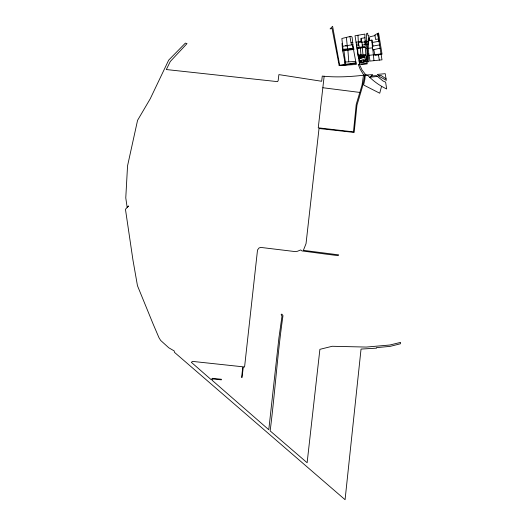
<?xml version="1.0" encoding="UTF-8"?>
<svg xmlns="http://www.w3.org/2000/svg" width="526" height="526" viewBox="0 0 526 526"><rect width="100%" height="100%" fill="white"/><g stroke="black" fill="none" stroke-linecap="round" stroke-linejoin="round"><path stroke-width="0.79" d="M364.906 37.819L364.88 34.098L355.03 35.755L358.042 55.151L360.948 54.855L360.336 47.879L365.3 47.32L366.247 60.003L365.55 60.128L365.899 61.752M367.155 53.737L366.26 41.048L366.681 33.447L367.641 33.223L367.898 35.406L368.89 35.459C367.233 43.566 368.167 51.916 366.247 60.003M373.947 60.668L370.021 61.075C368.805 53.271 366.569 44.243 369.942 36.741L375.051 35.59L374.999 34.801L378.575 33.026L382.04 54.165L374.953 55.48L373.789 49.641L372.888 49.852L373.947 60.668L381.994 59.832L377.688 33.473L378.93 41.304L372.046 42.507L372.461 47.859L372.888 49.852L380.015 48.208M353.281 48.254L352.078 37.076L350.954 36.274L341.861 38.49L343.051 49.339L353.281 48.254L356.286 64.461L339.165 65.559L332.051 28.443L330.091 28.91L332.603 26.3L339.684 65.204L356.017 62.745M324.154 76.244L318.256 127.825L353.459 131.881L356.22 104.411L362.046 85.067L363.551 74.751L360.165 69.189L358.259 64.35L359.37 64.284L362 69.919L365.169 74.061L362.072 88.006L356.957 105.161L354.149 132.44L319.026 128.508L306.033 243.65L303.384 250.356L338.678 254.873L338.146 255.643L324.772 253.959L301.963 250.922L300.708 249.929L297.394 251.296L294.882 251.56L260.718 247.411L259.035 247.976L257.516 249.988L244.57 367.017L243.308 366.878L242.052 377.51L241.612 377.464L242.821 366.793L192.654 361.408L191.313 362.289L211.373 379.818L212.215 378.312L221.42 379.285L221.354 379.838L212.885 378.963L212.208 380.357L268.786 429.716L278.911 337.935L281.982 316.225L281.167 314.509L281.844 314.094L282.988 315.646C277.432 353.794 275.026 392.56 270.154 430.899L307.125 462.742L319.893 349.336L332.208 346.279L366.313 347.068L389.799 345.017L400.549 342.406L400.424 343.78L390.174 346.364L376.57 347.64L376.544 348.153L361.04 349.073L345.076 499.7L174.448 352.328L174.205 350.927L168.774 347.778L160.66 340.434L158.964 337.679L153.184 324.161L137.464 285.71L132.946 260.002L125.451 209.276L128.522 206.008L127.134 207.231L125.773 197.888L127.548 165.835L137.569 120.322L150.245 98.763L168.662 60.155L185.376 43.112L186.993 43.619L170.306 61.47L166.328 69.544L277.518 81.642L278.149 80.721L278.879 74.613L321.675 81.274L322.267 76.086C336.462 77.572 350.809 76.77 364.919 75.073M367.372 55.342L366.846 59.879L367.385 61.989L368.91 61.621L367.917 53.139L367.372 55.342L368.147 55.329M360.948 54.855L360.889 55.204L362.072 55.164M381.554 86.317L379.733 93.214L363.611 85.002L364.853 79.446L365.3 74.685L368.029 75.626C373.302 81.057 379.713 85.738 386.649 88.953L385.63 82.135L383.086 81.057L376.498 75.599L371.31 76.027M369.732 77.539L372.743 74.639L366.227 75.001M368.535 41.1L369.804 40.456L371.836 40.318L371.829 39.864L373.065 46.058L379.502 44.907M366.379 42.218L367.865 41.607M361.217 64.198L366.997 63.521L367.095 63.935L359.62 64.271L358.068 55.342L365.774 54.974L362.993 55.118L362.289 47.649M359.205 58.544L364.761 57.367M359.784 61.272L361.033 61.003L361.296 62.252M364.091 60.358L365.34 60.096M359.383 63.133L366.537 61.621L366.997 63.521M369.048 38.786L369.627 38.668L369.804 40.456M357.121 49.319L357.66 49.214L358.042 55.151M352.933 48.28L352.979 46.571M356.871 47.748L365.228 46.321L365.011 37.806L361.112 38.359L361.158 41.62L355.997 42.159M372.454 46.176L373.065 46.058M378.556 38.917L375.518 39.457L375.051 35.59M362.256 45.085L367.937 44.145M356.095 63.232L344.306 65.185L339.165 65.559M342.715 46.262L352.88 44.684M368.811 55.368L380.975 53.922M356.595 45.94L358.87 45.604L359.245 47.281M355.813 61.43L348.791 61.838L347.85 49.444L342.538 50.055L342.702 50.858L353.978 49.424L353.88 48.754L342.538 50.055L341.999 43.421L342.485 43.5M366.26 41.048L365.116 41.186L365.175 44.605M360.336 47.879L356.957 48.293L365.3 47.32M368.483 48.274L372.461 47.859M370.067 77.217L377.188 76.474M349.895 36.531L351.033 42.665L352.907 42.481M358.87 45.604L358.482 42.205L365.129 41.988M356.306 44.21L358.495 44.052L357.943 35.249M343.965 50.7L345.372 62.029L348.791 61.838M378.411 75.507L380.903 75.382L386.051 78.808L386.347 80.373L379.285 76.388L377.326 74.416L385.223 73.666L386.051 78.808M366.773 48.333L367.819 48.359M359.988 92.451L322.865 87.737M345.503 45.815L347.259 46.025L347.594 48.694M351.033 42.665L351.526 44.888M363.045 55.493L363.446 57.4M364.354 61.601L363.933 59.694L359.153 60.707L359.56 62.62L365.603 61.338L364.433 55.789L358.877 56.966L360.047 62.515M362.085 55.69L362.493 57.604M362.979 59.898L363.381 61.812M361.132 55.894L361.533 57.807M360.178 56.098L360.58 58.011M361.066 60.299L361.474 62.213M359.219 56.302L359.626 58.208M360.113 60.503L360.514 62.416M342.702 50.858L344.898 61.864L344.471 61.963L344.8 64.442M379.312 60.109L378.345 54.323M345.372 62.029L345.707 64.323M352.433 44.749L352.69 46.63M347.259 46.025L346.384 37.392M371.836 40.318L372.046 42.507M361.973 42.08L362.414 46.794M367.352 55.506L367.707 61.91M361.112 38.359L361.165 41.955M363.999 55.289L358.265 56.499L358.666 58.412L364.4 57.196L363.999 55.289"/></g></svg>
